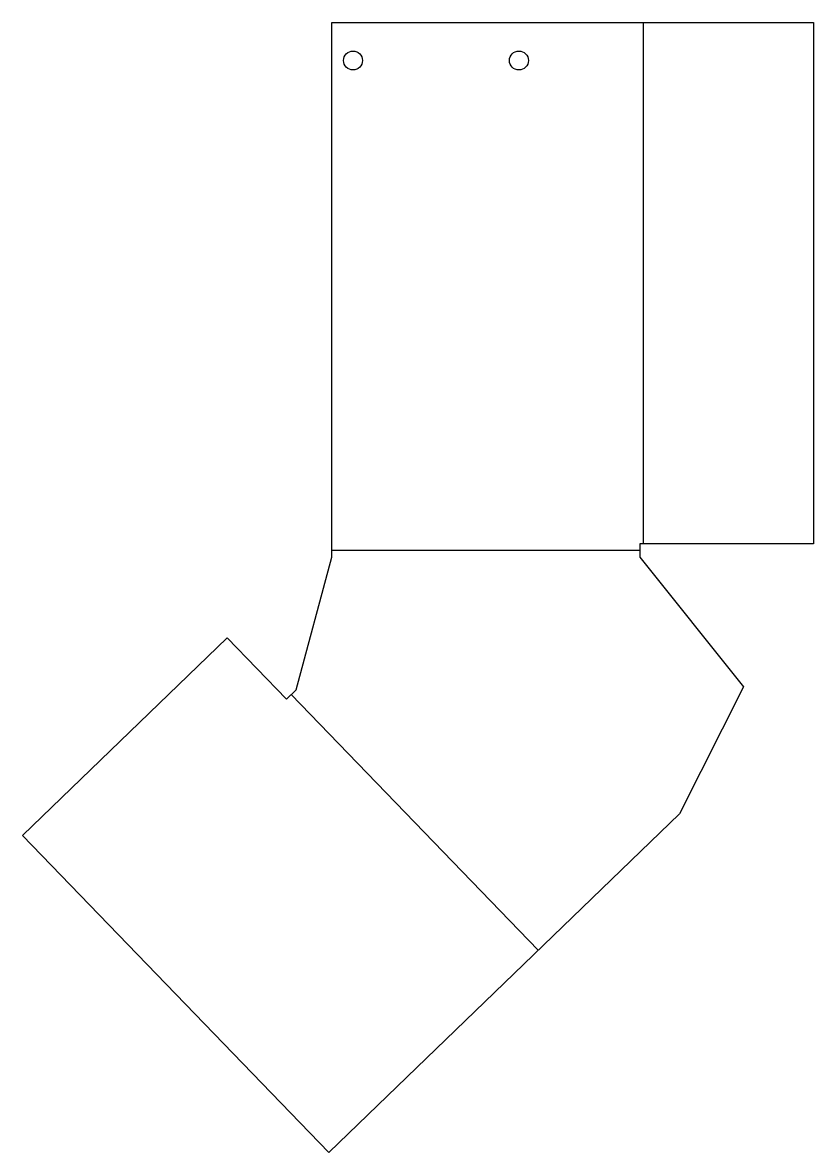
# Model space of a CAD drawing. Header units: millimetres. Extents: x 0 to 167, y 0 to 238.
import ezdxf

# ---------------------------------------------------------------- set-up
doc = ezdxf.new("R2010")
doc.units = ezdxf.units.MM
doc.header["$MEASUREMENT"] = 0
for name, color, linetype in [('Unfold_Sketch005', 7, 'CONTINUOUS'), ('Unfold_Sketch_Bends005', 7, 'CONTINUOUS'), ('Unfold_Sketch_Holes005', 7, 'CONTINUOUS')]:
    doc.layers.add(name, color=color, linetype=linetype)

msp = doc.modelspace()

# ---------------------------------------------------------------- linework, layer by layer
at = {"layer": 'Unfold_Sketch005'}
for p, q in [((65.2, 128.41), (65.2, 238.41)), ((65.2, 238.41), (130.2, 238.41)), ((130.2, 238.41), (131.81, 238.41)), ((131.81, 238.41), (166.81, 238.41)), ((166.81, 238.41), (166.81, 128.41)), ((65.2, 125.58), (65.2, 128.41)), ((131.81, 128.41), (130.2, 128.41)), ((130.2, 128.41), (130.2, 125.58)), ((166.81, 128.41), (131.81, 128.41)), ((57.7, 97.59), (65.2, 125.58)), ((130.2, 125.58), (152.04, 98.24)), ((0, 66.9), (43.16, 108.58)), ((43.16, 108.58), (55.66, 95.63)), ((152.04, 98.24), (138.57, 71.43)), ((55.66, 95.63), (57.7, 97.59)), ((138.57, 71.43), (109.8, 43.64)), ((64.6, 0), (0, 66.9)), ((109.8, 43.64), (107.76, 41.68)), ((107.76, 41.68), (64.6, 0))]:
    msp.add_line(p, q, dxfattribs=at)
at = {"layer": 'Unfold_Sketch_Bends005'}
for p, q in [((131, 128.41), (131, 238.41)), ((130.2, 126.99), (65.2, 126.99)), ((108.78, 42.66), (56.68, 96.61))]:
    msp.add_line(p, q, dxfattribs=at)
at = {"layer": 'Unfold_Sketch_Holes005'}
for centre in [(69.7, 230.41), (104.7, 230.41)]:
    msp.add_circle(centre, 2, dxfattribs=at)

doc.saveas('drawing.dxf')
